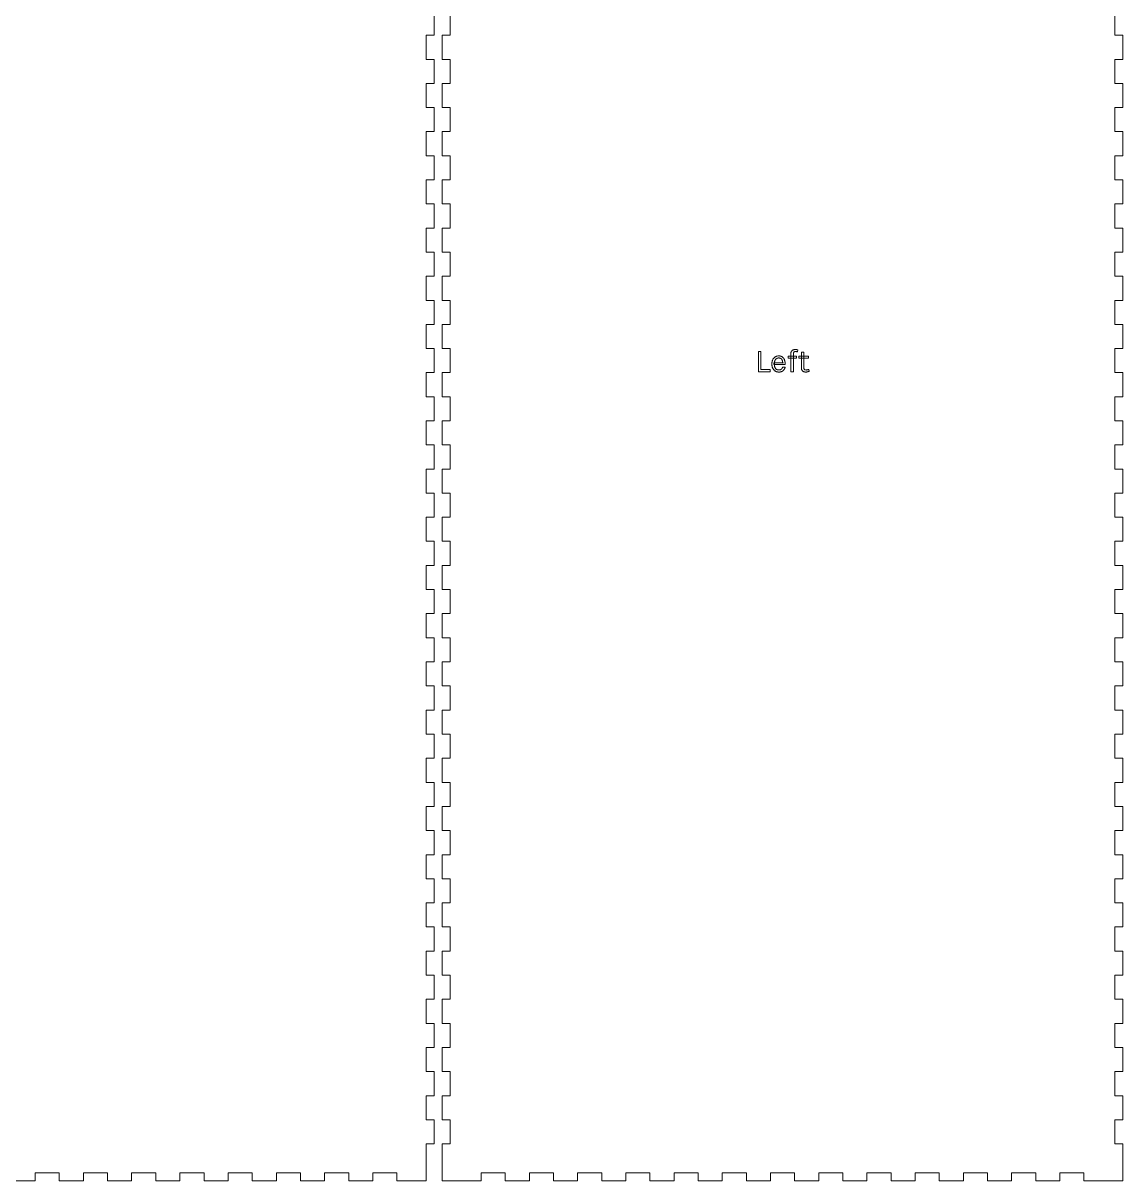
# Model space of a CAD drawing. Extents: x 0 to 54.2, y 0 to 48.1.
# Drawn here: x 38.08 to 54.24, y 0 to 17.02 of the extents above; entities that cross this region are included whole.
import ezdxf

# ---------------------------------------------------------------- set-up
doc = ezdxf.new("R2010")
doc.units = 0
doc.layers.get('0').update_dxf_attribs({"lineweight": 0})

msp = doc.modelspace()

# ---------------------------------------------------------------- linework, layer by layer
for p, q in [((44.118, 16.843), (44.118, 17.197)), ((44.354, 17.197), (44.354, 16.843)), ((54.118, 16.843), (54.118, 17.197)), ((44, 16.488), (44, 16.843)), ((44, 16.843), (44.118, 16.843)), ((44.354, 16.843), (44.236, 16.843)), ((44.236, 16.843), (44.236, 16.488)), ((54.236, 16.843), (54.118, 16.843)), ((54.236, 16.488), (54.236, 16.843)), ((44.118, 16.488), (44, 16.488)), ((44.118, 16.134), (44.118, 16.488)), ((44.236, 16.488), (44.354, 16.488)), ((44.354, 16.488), (44.354, 16.134)), ((54.118, 16.134), (54.118, 16.488)), ((54.118, 16.488), (54.236, 16.488)), ((44, 15.78), (44, 16.134)), ((44, 16.134), (44.118, 16.134)), ((44.354, 16.134), (44.236, 16.134)), ((44.236, 16.134), (44.236, 15.78)), ((54.236, 16.134), (54.118, 16.134)), ((54.236, 15.78), (54.236, 16.134)), ((44.118, 15.78), (44, 15.78)), ((44.118, 15.425), (44.118, 15.78)), ((44.236, 15.78), (44.354, 15.78)), ((44.354, 15.78), (44.354, 15.425)), ((54.118, 15.425), (54.118, 15.78)), ((54.118, 15.78), (54.236, 15.78)), ((44, 15.071), (44, 15.425)), ((44, 15.425), (44.118, 15.425)), ((44.354, 15.425), (44.236, 15.425)), ((44.236, 15.425), (44.236, 15.071)), ((54.236, 15.425), (54.118, 15.425)), ((54.236, 15.071), (54.236, 15.425)), ((44.118, 15.071), (44, 15.071)), ((44.118, 14.717), (44.118, 15.071)), ((44.236, 15.071), (44.354, 15.071)), ((44.354, 15.071), (44.354, 14.717)), ((54.118, 14.717), (54.118, 15.071)), ((54.118, 15.071), (54.236, 15.071)), ((44, 14.362), (44, 14.717)), ((44, 14.717), (44.118, 14.717)), ((44.354, 14.717), (44.236, 14.717)), ((44.236, 14.717), (44.236, 14.362)), ((54.236, 14.717), (54.118, 14.717)), ((54.236, 14.362), (54.236, 14.717)), ((44.118, 14.362), (44, 14.362)), ((44.118, 14.008), (44.118, 14.362)), ((44.236, 14.362), (44.354, 14.362)), ((44.354, 14.362), (44.354, 14.008)), ((54.118, 14.008), (54.118, 14.362)), ((54.118, 14.362), (54.236, 14.362)), ((44, 13.654), (44, 14.008)), ((44, 14.008), (44.118, 14.008)), ((44.354, 14.008), (44.236, 14.008)), ((44.236, 14.008), (44.236, 13.654)), ((54.236, 14.008), (54.118, 14.008)), ((54.236, 13.654), (54.236, 14.008)), ((44.118, 13.654), (44, 13.654)), ((44.118, 13.299), (44.118, 13.654)), ((44.236, 13.654), (44.354, 13.654)), ((44.354, 13.654), (44.354, 13.299)), ((54.118, 13.299), (54.118, 13.654)), ((54.118, 13.654), (54.236, 13.654)), ((44, 12.945), (44, 13.299)), ((44, 13.299), (44.118, 13.299)), ((44.354, 13.299), (44.236, 13.299)), ((44.236, 13.299), (44.236, 12.945)), ((54.236, 13.299), (54.118, 13.299)), ((54.236, 12.945), (54.236, 13.299)), ((44.118, 12.945), (44, 12.945)), ((44.118, 12.591), (44.118, 12.945)), ((44.236, 12.945), (44.354, 12.945)), ((44.354, 12.945), (44.354, 12.591)), ((54.118, 12.591), (54.118, 12.945)), ((54.118, 12.945), (54.236, 12.945)), ((44, 12.236), (44, 12.591)), ((44, 12.591), (44.118, 12.591)), ((44.354, 12.591), (44.236, 12.591)), ((44.236, 12.591), (44.236, 12.236)), ((54.236, 12.591), (54.118, 12.591)), ((54.236, 12.236), (54.236, 12.591)), ((44.118, 12.236), (44, 12.236)), ((44.118, 11.882), (44.118, 12.236)), ((44.236, 12.236), (44.354, 12.236)), ((44.354, 12.236), (44.354, 11.882)), ((48.883, 12.193), (48.919, 12.193)), ((48.883, 11.896), (48.883, 12.193)), ((48.883, 12.193), (48.883, 12.193)), ((48.919, 12.193), (48.919, 11.928)), ((49.099, 12.083), (49.102, 12.087)), ((49.102, 12.087), (49.105, 12.092)), ((49.105, 12.092), (49.109, 12.096)), ((49.109, 12.096), (49.112, 12.1)), ((49.112, 12.1), (49.116, 12.104)), ((49.116, 12.104), (49.12, 12.107)), ((49.12, 12.107), (49.125, 12.111)), ((49.125, 12.111), (49.129, 12.113)), ((49.129, 12.113), (49.134, 12.116)), ((49.134, 12.116), (49.139, 12.119)), ((49.139, 12.119), (49.144, 12.121)), ((49.143, 12.085), (49.14, 12.082)), ((49.146, 12.087), (49.143, 12.085)), ((49.144, 12.121), (49.149, 12.123)), ((49.149, 12.089), (49.146, 12.087)), ((49.149, 12.123), (49.154, 12.124)), ((49.152, 12.091), (49.149, 12.089)), ((49.155, 12.093), (49.152, 12.091)), ((49.154, 12.124), (49.159, 12.126)), ((49.159, 12.094), (49.155, 12.093)), ((49.159, 12.126), (49.165, 12.127)), ((49.162, 12.095), (49.159, 12.094)), ((49.166, 12.096), (49.162, 12.095)), ((49.165, 12.127), (49.17, 12.127)), ((49.17, 12.097), (49.166, 12.096)), ((49.17, 12.127), (49.176, 12.128)), ((49.174, 12.098), (49.17, 12.097)), ((49.178, 12.098), (49.174, 12.098)), ((49.176, 12.128), (49.182, 12.128)), ((49.182, 12.098), (49.178, 12.098)), ((49.182, 12.128), (49.182, 12.128)), ((49.182, 12.128), (49.187, 12.128)), ((49.186, 12.098), (49.182, 12.098)), ((49.182, 12.098), (49.182, 12.098)), ((49.189, 12.098), (49.186, 12.098)), ((49.187, 12.128), (49.192, 12.127)), ((49.192, 12.097), (49.189, 12.098)), ((49.192, 12.127), (49.197, 12.127)), ((49.195, 12.097), (49.192, 12.097)), ((49.198, 12.096), (49.195, 12.097)), ((49.197, 12.127), (49.201, 12.126)), ((49.201, 12.095), (49.198, 12.096)), ((49.201, 12.126), (49.206, 12.125)), ((49.203, 12.095), (49.201, 12.095)), ((49.206, 12.093), (49.203, 12.095)), ((49.206, 12.125), (49.21, 12.124)), ((49.208, 12.092), (49.206, 12.093)), ((49.211, 12.091), (49.208, 12.092)), ((49.21, 12.124), (49.214, 12.123)), ((49.213, 12.089), (49.211, 12.091)), ((49.215, 12.088), (49.213, 12.089)), ((49.214, 12.123), (49.218, 12.121)), ((49.217, 12.086), (49.215, 12.088)), ((49.219, 12.085), (49.217, 12.086)), ((49.218, 12.121), (49.222, 12.119)), ((49.221, 12.083), (49.219, 12.085)), ((49.222, 12.119), (49.226, 12.117)), ((49.226, 12.117), (49.229, 12.115)), ((49.229, 12.115), (49.233, 12.113)), ((49.233, 12.113), (49.236, 12.11)), ((49.236, 12.11), (49.239, 12.108)), ((49.239, 12.108), (49.242, 12.105)), ((49.242, 12.105), (49.245, 12.102)), ((49.245, 12.102), (49.248, 12.099)), ((49.248, 12.099), (49.25, 12.096)), ((49.25, 12.096), (49.253, 12.093)), ((49.253, 12.093), (49.255, 12.089)), ((49.255, 12.089), (49.257, 12.086)), ((49.257, 12.086), (49.259, 12.082)), ((49.321, 12.097), (49.321, 12.122)), ((49.321, 12.122), (49.442, 12.122)), ((49.442, 12.097), (49.321, 12.097)), ((49.358, 12.161), (49.359, 12.166)), ((49.358, 12.157), (49.358, 12.161)), ((49.358, 11.896), (49.358, 12.157)), ((49.359, 12.17), (49.36, 12.174)), ((49.359, 12.166), (49.359, 12.17)), ((49.36, 12.177), (49.361, 12.181)), ((49.36, 12.174), (49.36, 12.177)), ((49.361, 12.181), (49.363, 12.185)), ((49.363, 12.185), (49.364, 12.188)), ((49.364, 12.188), (49.365, 12.191)), ((49.365, 12.191), (49.367, 12.194)), ((49.367, 12.194), (49.369, 12.197)), ((49.369, 12.197), (49.371, 12.199)), ((49.371, 12.199), (49.373, 12.202)), ((49.373, 12.202), (49.375, 12.204)), ((49.375, 12.204), (49.377, 12.206)), ((49.377, 12.206), (49.379, 12.208)), ((49.379, 12.208), (49.382, 12.21)), ((49.382, 12.21), (49.384, 12.212)), ((49.384, 12.212), (49.387, 12.214)), ((49.387, 12.214), (49.39, 12.215)), ((49.39, 12.215), (49.393, 12.216)), ((49.393, 12.216), (49.396, 12.217)), ((49.396, 12.165), (49.395, 12.162)), ((49.395, 12.162), (49.395, 12.159)), ((49.395, 12.159), (49.395, 12.157)), ((49.395, 12.157), (49.395, 12.157)), ((49.395, 12.157), (49.395, 11.896)), ((49.396, 12.217), (49.399, 12.218)), ((49.397, 12.172), (49.396, 12.17)), ((49.396, 12.17), (49.396, 12.167)), ((49.396, 12.167), (49.396, 12.165)), ((49.398, 12.174), (49.397, 12.172)), ((49.399, 12.177), (49.398, 12.176)), ((49.398, 12.176), (49.398, 12.174)), ((49.399, 12.218), (49.402, 12.219)), ((49.4, 12.179), (49.399, 12.177)), ((49.401, 12.181), (49.4, 12.179)), ((49.402, 12.182), (49.401, 12.181)), ((49.402, 12.219), (49.405, 12.22)), ((49.403, 12.183), (49.402, 12.182)), ((49.404, 12.184), (49.403, 12.183)), ((49.406, 12.186), (49.404, 12.184)), ((49.405, 12.22), (49.409, 12.221)), ((49.407, 12.187), (49.406, 12.186)), ((49.408, 12.188), (49.407, 12.187)), ((49.41, 12.188), (49.408, 12.188)), ((49.409, 12.221), (49.412, 12.221)), ((49.411, 12.189), (49.41, 12.188)), ((49.413, 12.19), (49.411, 12.189)), ((49.412, 12.221), (49.415, 12.222)), ((49.414, 12.19), (49.413, 12.19)), ((49.416, 12.191), (49.414, 12.19)), ((49.415, 12.222), (49.419, 12.222)), ((49.417, 12.191), (49.416, 12.191)), ((49.419, 12.191), (49.417, 12.191)), ((49.419, 12.222), (49.423, 12.222)), ((49.42, 12.192), (49.419, 12.191)), ((49.422, 12.192), (49.42, 12.192)), ((49.423, 12.192), (49.422, 12.192)), ((49.423, 12.222), (49.423, 12.222)), ((49.423, 12.222), (49.424, 12.222)), ((49.425, 12.192), (49.423, 12.192)), ((49.424, 12.222), (49.426, 12.222)), ((49.426, 12.192), (49.425, 12.192)), ((49.426, 12.222), (49.428, 12.222)), ((49.428, 12.193), (49.426, 12.192)), ((49.428, 12.222), (49.43, 12.222)), ((49.429, 12.192), (49.428, 12.193)), ((49.428, 12.193), (49.428, 12.193)), ((49.43, 12.192), (49.429, 12.192)), ((49.43, 12.222), (49.432, 12.221)), ((49.432, 12.192), (49.43, 12.192)), ((49.432, 12.221), (49.434, 12.221)), ((49.433, 12.192), (49.432, 12.192)), ((49.434, 12.192), (49.433, 12.192)), ((49.434, 12.221), (49.436, 12.221)), ((49.436, 12.192), (49.434, 12.192)), ((49.436, 12.221), (49.438, 12.221)), ((49.437, 12.192), (49.436, 12.192)), ((49.438, 12.192), (49.437, 12.192)), ((49.438, 12.221), (49.44, 12.221)), ((49.44, 12.191), (49.438, 12.192)), ((49.44, 12.221), (49.442, 12.22)), ((49.441, 12.191), (49.44, 12.191)), ((49.442, 12.191), (49.441, 12.191)), ((49.442, 12.22), (49.444, 12.22)), ((49.444, 12.19), (49.442, 12.191)), ((49.442, 12.122), (49.442, 12.097)), ((49.442, 12.097), (49.442, 12.097)), ((49.444, 12.22), (49.446, 12.22)), ((49.445, 12.19), (49.444, 12.19)), ((49.447, 12.19), (49.445, 12.19)), ((49.446, 12.22), (49.448, 12.219)), ((49.448, 12.189), (49.447, 12.19)), ((49.448, 12.219), (49.45, 12.219)), ((49.449, 12.189), (49.448, 12.189)), ((49.451, 12.188), (49.449, 12.189)), ((49.45, 12.219), (49.452, 12.219)), ((49.452, 12.188), (49.451, 12.188)), ((49.452, 12.219), (49.454, 12.218)), ((49.454, 12.187), (49.452, 12.188)), ((49.454, 12.218), (49.456, 12.218)), ((49.455, 12.187), (49.454, 12.187)), ((49.462, 12.216), (49.455, 12.187)), ((49.456, 12.218), (49.458, 12.217)), ((49.458, 12.217), (49.46, 12.217)), ((49.46, 12.217), (49.462, 12.216)), ((49.462, 12.216), (49.462, 12.216)), ((49.476, 12.097), (49.476, 12.122)), ((49.476, 12.122), (49.62, 12.122)), ((49.62, 12.097), (49.476, 12.097)), ((49.513, 11.954), (49.513, 12.185)), ((49.513, 12.185), (49.549, 12.185)), ((49.549, 12.185), (49.549, 11.955)), ((49.62, 12.122), (49.62, 12.097)), ((49.62, 12.097), (49.62, 12.097)), ((54.118, 11.882), (54.118, 12.236)), ((54.118, 12.236), (54.236, 12.236)), ((48.919, 11.928), (49.052, 11.928)), ((49.052, 11.928), (49.052, 11.896)), ((49.08, 12.023), (49.081, 12.03)), ((49.08, 12.016), (49.08, 12.023)), ((49.08, 12.009), (49.08, 12.016)), ((49.08, 12.002), (49.08, 12.009)), ((49.08, 12.009), (49.08, 12.009)), ((49.08, 11.995), (49.08, 12.002)), ((49.081, 11.989), (49.08, 11.995)), ((49.081, 12.03), (49.082, 12.037)), ((49.082, 11.982), (49.081, 11.989)), ((49.082, 12.037), (49.083, 12.043)), ((49.083, 11.976), (49.082, 11.982)), ((49.083, 12.043), (49.085, 12.049)), ((49.085, 11.97), (49.083, 11.976)), ((49.085, 12.049), (49.086, 12.056)), ((49.086, 11.964), (49.085, 11.97)), ((49.086, 12.056), (49.088, 12.061)), ((49.088, 11.958), (49.086, 11.964)), ((49.088, 12.061), (49.091, 12.067)), ((49.091, 11.953), (49.088, 11.958)), ((49.091, 12.067), (49.093, 12.073)), ((49.093, 11.947), (49.091, 11.953)), ((49.093, 12.073), (49.096, 12.078)), ((49.096, 11.942), (49.093, 11.947)), ((49.096, 12.078), (49.099, 12.083)), ((49.099, 11.937), (49.096, 11.942)), ((49.102, 11.932), (49.099, 11.937)), ((49.105, 11.928), (49.102, 11.932)), ((49.109, 11.924), (49.105, 11.928)), ((49.113, 11.919), (49.109, 11.924)), ((49.11, 12.003), (49.11, 12.026)), ((49.11, 12.026), (49.249, 12.026)), ((49.273, 12.003), (49.11, 12.003)), ((49.117, 11.916), (49.113, 11.919)), ((49.118, 12.035), (49.117, 12.031)), ((49.117, 12.031), (49.117, 12.027)), ((49.117, 12.027), (49.117, 12.023)), ((49.117, 12.023), (49.117, 12.019)), ((49.117, 12.019), (49.117, 12.019)), ((49.117, 12.019), (49.117, 12.004)), ((49.117, 12.004), (49.117, 11.999)), ((49.117, 11.999), (49.117, 11.994)), ((49.117, 11.994), (49.117, 11.99)), ((49.117, 11.99), (49.118, 11.985)), ((49.121, 11.912), (49.117, 11.916)), ((49.119, 12.043), (49.118, 12.039)), ((49.118, 12.039), (49.118, 12.035)), ((49.118, 11.985), (49.118, 11.981)), ((49.118, 11.981), (49.119, 11.977)), ((49.12, 12.047), (49.119, 12.043)), ((49.119, 11.977), (49.12, 11.973)), ((49.121, 12.05), (49.12, 12.047)), ((49.12, 11.973), (49.121, 11.969)), ((49.123, 12.054), (49.121, 12.05)), ((49.121, 11.969), (49.122, 11.965)), ((49.122, 11.965), (49.124, 11.961)), ((49.124, 12.058), (49.123, 12.054)), ((49.125, 12.061), (49.124, 12.058)), ((49.124, 11.961), (49.125, 11.958)), ((49.127, 12.065), (49.125, 12.061)), ((49.125, 11.958), (49.127, 11.954)), ((49.129, 12.068), (49.127, 12.065)), ((49.127, 11.954), (49.129, 11.951)), ((49.131, 12.071), (49.129, 12.068)), ((49.129, 11.951), (49.131, 11.948)), ((49.133, 12.074), (49.131, 12.071)), ((49.131, 11.948), (49.133, 11.945)), ((49.135, 12.077), (49.133, 12.074)), ((49.133, 11.945), (49.135, 11.942)), ((49.138, 12.08), (49.135, 12.077)), ((49.135, 11.942), (49.137, 11.939)), ((49.137, 11.939), (49.14, 11.936)), ((49.14, 12.082), (49.138, 12.08)), ((49.14, 11.936), (49.143, 11.934)), ((49.143, 11.934), (49.145, 11.932)), ((49.145, 11.932), (49.148, 11.93)), ((49.148, 11.93), (49.152, 11.928)), ((49.152, 11.928), (49.155, 11.926)), ((49.155, 11.926), (49.158, 11.925)), ((49.158, 11.925), (49.162, 11.924)), ((49.162, 11.924), (49.165, 11.923)), ((49.165, 11.923), (49.169, 11.922)), ((49.169, 11.922), (49.173, 11.921)), ((49.173, 11.921), (49.178, 11.921)), ((49.178, 11.921), (49.182, 11.921)), ((49.182, 11.921), (49.182, 11.921)), ((49.182, 11.921), (49.186, 11.921)), ((49.186, 11.921), (49.19, 11.921)), ((49.19, 11.921), (49.194, 11.922)), ((49.194, 11.922), (49.198, 11.923)), ((49.198, 11.923), (49.202, 11.924)), ((49.202, 11.924), (49.205, 11.925)), ((49.205, 11.925), (49.209, 11.926)), ((49.209, 11.926), (49.212, 11.928)), ((49.212, 11.928), (49.215, 11.929)), ((49.215, 11.929), (49.218, 11.931)), ((49.218, 11.931), (49.221, 11.934)), ((49.222, 12.081), (49.221, 12.083)), ((49.221, 11.934), (49.223, 11.936)), ((49.224, 12.079), (49.222, 12.081)), ((49.223, 11.936), (49.225, 11.939)), ((49.225, 12.077), (49.224, 12.079)), ((49.227, 12.074), (49.225, 12.077)), ((49.225, 11.939), (49.228, 11.942)), ((49.228, 12.072), (49.227, 12.074)), ((49.229, 12.07), (49.228, 12.072)), ((49.228, 11.942), (49.229, 11.945)), ((49.23, 12.067), (49.229, 12.07)), ((49.229, 11.945), (49.231, 11.948)), ((49.231, 12.065), (49.23, 12.067)), ((49.232, 12.062), (49.231, 12.065)), ((49.231, 11.948), (49.232, 11.951)), ((49.233, 12.06), (49.232, 12.062)), ((49.232, 11.951), (49.234, 11.955)), ((49.234, 12.057), (49.233, 12.06)), ((49.235, 12.055), (49.234, 12.057)), ((49.234, 11.959), (49.235, 11.963)), ((49.234, 11.955), (49.234, 11.959)), ((49.235, 12.052), (49.235, 12.055)), ((49.236, 12.049), (49.235, 12.052)), ((49.235, 11.963), (49.235, 11.963)), ((49.235, 11.963), (49.273, 11.963)), ((49.236, 12.047), (49.236, 12.049)), ((49.237, 12.044), (49.236, 12.047)), ((49.237, 12.041), (49.237, 12.044)), ((49.237, 12.038), (49.237, 12.041)), ((49.238, 12.035), (49.237, 12.038)), ((49.238, 12.033), (49.238, 12.035)), ((49.238, 12.03), (49.238, 12.033)), ((49.238, 12.027), (49.238, 12.03)), ((49.238, 12.024), (49.238, 12.027)), ((49.249, 12.026), (49.238, 12.019)), ((49.238, 12.021), (49.238, 12.024)), ((49.238, 12.019), (49.238, 12.021)), ((49.249, 11.915), (49.246, 11.913)), ((49.252, 11.918), (49.249, 11.915)), ((49.255, 11.921), (49.252, 11.918)), ((49.257, 11.924), (49.255, 11.921)), ((49.26, 11.928), (49.257, 11.924)), ((49.259, 12.082), (49.261, 12.078)), ((49.262, 11.931), (49.26, 11.928)), ((49.261, 12.078), (49.263, 12.074)), ((49.264, 11.935), (49.262, 11.931)), ((49.263, 12.074), (49.264, 12.07)), ((49.264, 12.07), (49.266, 12.066)), ((49.266, 11.938), (49.264, 11.935)), ((49.266, 12.066), (49.267, 12.062)), ((49.268, 11.942), (49.266, 11.938)), ((49.267, 12.062), (49.269, 12.058)), ((49.269, 11.946), (49.268, 11.942)), ((49.269, 12.058), (49.27, 12.054)), ((49.271, 11.95), (49.269, 11.946)), ((49.27, 12.054), (49.271, 12.049)), ((49.271, 12.049), (49.271, 12.045)), ((49.271, 12.045), (49.272, 12.04)), ((49.272, 11.954), (49.271, 11.95)), ((49.272, 12.04), (49.273, 12.036)), ((49.273, 11.958), (49.272, 11.954)), ((49.273, 12.036), (49.273, 12.031)), ((49.273, 12.031), (49.273, 12.027)), ((49.273, 12.027), (49.274, 12.022)), ((49.274, 12.013), (49.273, 12.008)), ((49.273, 12.008), (49.273, 12.003)), ((49.273, 12.003), (49.273, 12.003)), ((49.273, 11.963), (49.273, 11.958)), ((49.274, 12.022), (49.274, 12.017)), ((49.274, 12.017), (49.274, 12.013)), ((49.513, 11.95), (49.513, 11.954)), ((49.513, 11.954), (49.513, 11.954)), ((49.513, 11.946), (49.513, 11.95)), ((49.513, 11.942), (49.513, 11.946)), ((49.514, 11.939), (49.513, 11.942)), ((49.515, 11.935), (49.514, 11.939)), ((49.516, 11.931), (49.515, 11.935)), ((49.517, 11.928), (49.516, 11.931)), ((49.518, 11.925), (49.517, 11.928)), ((49.519, 11.922), (49.518, 11.925)), ((49.521, 11.919), (49.519, 11.922)), ((49.523, 11.916), (49.521, 11.919)), ((49.525, 11.914), (49.523, 11.916)), ((49.527, 11.911), (49.525, 11.914)), ((49.549, 11.955), (49.549, 11.949)), ((49.549, 11.949), (49.55, 11.943)), ((49.55, 11.943), (49.552, 11.938)), ((49.552, 11.938), (49.554, 11.933)), ((49.554, 11.933), (49.557, 11.929)), ((49.557, 11.929), (49.561, 11.926)), ((49.561, 11.926), (49.565, 11.924)), ((49.565, 11.924), (49.57, 11.922)), ((49.57, 11.922), (49.575, 11.921)), ((49.575, 11.921), (49.582, 11.92)), ((49.582, 11.92), (49.582, 11.92)), ((49.582, 11.92), (49.583, 11.92)), ((49.583, 11.92), (49.585, 11.92)), ((49.585, 11.92), (49.587, 11.921)), ((49.587, 11.921), (49.589, 11.921)), ((49.589, 11.921), (49.591, 11.921)), ((49.591, 11.921), (49.593, 11.921)), ((49.593, 11.921), (49.595, 11.921)), ((49.595, 11.921), (49.597, 11.922)), ((49.597, 11.922), (49.598, 11.922)), ((49.598, 11.922), (49.6, 11.923)), ((49.6, 11.923), (49.602, 11.923)), ((49.602, 11.923), (49.604, 11.923)), ((49.604, 11.923), (49.606, 11.924)), ((49.606, 11.924), (49.608, 11.925)), ((49.608, 11.925), (49.61, 11.925)), ((49.61, 11.925), (49.612, 11.926)), ((49.612, 11.926), (49.614, 11.927)), ((49.614, 11.927), (49.616, 11.927)), ((49.616, 11.927), (49.618, 11.928)), ((49.618, 11.928), (49.621, 11.929)), ((49.621, 11.929), (49.621, 11.929)), ((49.621, 11.929), (49.626, 11.902)), ((44, 11.528), (44, 11.882)), ((44, 11.882), (44.118, 11.882)), ((44.354, 11.882), (44.236, 11.882)), ((44.236, 11.882), (44.236, 11.528)), ((49.052, 11.896), (48.883, 11.896)), ((49.125, 11.909), (49.121, 11.912)), ((49.13, 11.906), (49.125, 11.909)), ((49.134, 11.903), (49.13, 11.906)), ((49.139, 11.9), (49.134, 11.903)), ((49.144, 11.898), (49.139, 11.9)), ((49.149, 11.896), (49.144, 11.898)), ((49.154, 11.894), (49.149, 11.896)), ((49.159, 11.893), (49.154, 11.894)), ((49.165, 11.892), (49.159, 11.893)), ((49.17, 11.891), (49.165, 11.892)), ((49.176, 11.891), (49.17, 11.891)), ((49.182, 11.891), (49.176, 11.891)), ((49.182, 11.891), (49.182, 11.891)), ((49.187, 11.891), (49.182, 11.891)), ((49.182, 11.891), (49.182, 11.891)), ((49.191, 11.891), (49.187, 11.891)), ((49.196, 11.891), (49.191, 11.891)), ((49.201, 11.892), (49.196, 11.891)), ((49.205, 11.893), (49.201, 11.892)), ((49.209, 11.894), (49.205, 11.893)), ((49.213, 11.895), (49.209, 11.894)), ((49.218, 11.896), (49.213, 11.895)), ((49.222, 11.898), (49.218, 11.896)), ((49.226, 11.899), (49.222, 11.898)), ((49.229, 11.901), (49.226, 11.899)), ((49.233, 11.903), (49.229, 11.901)), ((49.237, 11.905), (49.233, 11.903)), ((49.24, 11.908), (49.237, 11.905)), ((49.243, 11.91), (49.24, 11.908)), ((49.246, 11.913), (49.243, 11.91)), ((49.395, 11.896), (49.358, 11.896)), ((49.395, 11.896), (49.395, 11.896)), ((49.529, 11.909), (49.527, 11.911)), ((49.531, 11.907), (49.529, 11.909)), ((49.533, 11.905), (49.531, 11.907)), ((49.536, 11.903), (49.533, 11.905)), ((49.539, 11.901), (49.536, 11.903)), ((49.541, 11.899), (49.539, 11.901)), ((49.544, 11.898), (49.541, 11.899)), ((49.547, 11.896), (49.544, 11.898)), ((49.55, 11.895), (49.547, 11.896)), ((49.553, 11.894), (49.55, 11.895)), ((49.557, 11.893), (49.553, 11.894)), ((49.56, 11.892), (49.557, 11.893)), ((49.563, 11.892), (49.56, 11.892)), ((49.567, 11.891), (49.563, 11.892)), ((49.57, 11.891), (49.567, 11.891)), ((49.574, 11.891), (49.57, 11.891)), ((49.577, 11.891), (49.574, 11.891)), ((49.577, 11.891), (49.577, 11.891)), ((49.58, 11.891), (49.577, 11.891)), ((49.577, 11.891), (49.577, 11.891)), ((49.582, 11.891), (49.58, 11.891)), ((49.585, 11.891), (49.582, 11.891)), ((49.587, 11.891), (49.585, 11.891)), ((49.59, 11.891), (49.587, 11.891)), ((49.592, 11.892), (49.59, 11.891)), ((49.595, 11.892), (49.592, 11.892)), ((49.597, 11.893), (49.595, 11.892)), ((49.6, 11.893), (49.597, 11.893)), ((49.602, 11.894), (49.6, 11.893)), ((49.604, 11.895), (49.602, 11.894)), ((49.607, 11.895), (49.604, 11.895)), ((49.609, 11.896), (49.607, 11.895)), ((49.612, 11.897), (49.609, 11.896)), ((49.614, 11.898), (49.612, 11.897)), ((49.616, 11.899), (49.614, 11.898)), ((49.619, 11.899), (49.616, 11.899)), ((49.621, 11.9), (49.619, 11.899)), ((49.624, 11.901), (49.621, 11.9)), ((49.626, 11.902), (49.624, 11.901)), ((54.236, 11.882), (54.118, 11.882)), ((54.236, 11.528), (54.236, 11.882)), ((44.118, 11.528), (44, 11.528)), ((44.118, 11.173), (44.118, 11.528)), ((44.236, 11.528), (44.354, 11.528)), ((44.354, 11.528), (44.354, 11.173)), ((54.118, 11.173), (54.118, 11.528)), ((54.118, 11.528), (54.236, 11.528)), ((44, 10.819), (44, 11.173)), ((44, 11.173), (44.118, 11.173)), ((44.354, 11.173), (44.236, 11.173)), ((44.236, 11.173), (44.236, 10.819)), ((54.236, 11.173), (54.118, 11.173)), ((54.236, 10.819), (54.236, 11.173)), ((44.118, 10.819), (44, 10.819)), ((44.118, 10.465), (44.118, 10.819)), ((44.236, 10.819), (44.354, 10.819)), ((44.354, 10.819), (44.354, 10.465)), ((54.118, 10.465), (54.118, 10.819)), ((54.118, 10.819), (54.236, 10.819)), ((44, 10.11), (44, 10.465)), ((44, 10.465), (44.118, 10.465)), ((44.354, 10.465), (44.236, 10.465)), ((44.236, 10.465), (44.236, 10.11)), ((54.236, 10.465), (54.118, 10.465)), ((54.236, 10.11), (54.236, 10.465)), ((44.118, 10.11), (44, 10.11)), ((44.118, 9.756), (44.118, 10.11)), ((44.236, 10.11), (44.354, 10.11)), ((44.354, 10.11), (44.354, 9.756)), ((54.118, 9.756), (54.118, 10.11)), ((54.118, 10.11), (54.236, 10.11)), ((44, 9.402), (44, 9.756)), ((44, 9.756), (44.118, 9.756)), ((44.354, 9.756), (44.236, 9.756)), ((44.236, 9.756), (44.236, 9.402)), ((54.236, 9.756), (54.118, 9.756)), ((54.236, 9.402), (54.236, 9.756)), ((44.118, 9.402), (44, 9.402)), ((44.118, 9.047), (44.118, 9.402)), ((44.236, 9.402), (44.354, 9.402)), ((44.354, 9.402), (44.354, 9.047)), ((54.118, 9.047), (54.118, 9.402)), ((54.118, 9.402), (54.236, 9.402)), ((44, 8.693), (44, 9.047)), ((44, 9.047), (44.118, 9.047)), ((44.354, 9.047), (44.236, 9.047)), ((44.236, 9.047), (44.236, 8.693)), ((54.236, 9.047), (54.118, 9.047)), ((54.236, 8.693), (54.236, 9.047)), ((44.118, 8.693), (44, 8.693)), ((44.118, 8.339), (44.118, 8.693)), ((44.236, 8.693), (44.354, 8.693)), ((44.354, 8.693), (44.354, 8.339)), ((54.118, 8.339), (54.118, 8.693)), ((54.118, 8.693), (54.236, 8.693)), ((44, 7.984), (44, 8.339)), ((44, 8.339), (44.118, 8.339)), ((44.354, 8.339), (44.236, 8.339)), ((44.236, 8.339), (44.236, 7.984)), ((54.236, 8.339), (54.118, 8.339)), ((54.236, 7.984), (54.236, 8.339)), ((44.118, 7.984), (44, 7.984)), ((44.118, 7.63), (44.118, 7.984)), ((44.236, 7.984), (44.354, 7.984)), ((44.354, 7.984), (44.354, 7.63)), ((54.118, 7.63), (54.118, 7.984)), ((54.118, 7.984), (54.236, 7.984)), ((44, 7.276), (44, 7.63)), ((44, 7.63), (44.118, 7.63)), ((44.354, 7.63), (44.236, 7.63)), ((44.236, 7.63), (44.236, 7.276)), ((54.236, 7.63), (54.118, 7.63)), ((54.236, 7.276), (54.236, 7.63)), ((44.118, 7.276), (44, 7.276)), ((44.118, 6.921), (44.118, 7.276)), ((44.236, 7.276), (44.354, 7.276)), ((44.354, 7.276), (44.354, 6.921)), ((54.118, 6.921), (54.118, 7.276)), ((54.118, 7.276), (54.236, 7.276)), ((44, 6.567), (44, 6.921)), ((44, 6.921), (44.118, 6.921)), ((44.354, 6.921), (44.236, 6.921)), ((44.236, 6.921), (44.236, 6.567)), ((54.236, 6.921), (54.118, 6.921)), ((54.236, 6.567), (54.236, 6.921)), ((44.118, 6.567), (44, 6.567)), ((44.118, 6.213), (44.118, 6.567)), ((44.236, 6.567), (44.354, 6.567)), ((44.354, 6.567), (44.354, 6.213)), ((54.118, 6.213), (54.118, 6.567)), ((54.118, 6.567), (54.236, 6.567)), ((44, 5.858), (44, 6.213)), ((44, 6.213), (44.118, 6.213)), ((44.354, 6.213), (44.236, 6.213)), ((44.236, 6.213), (44.236, 5.858)), ((54.236, 6.213), (54.118, 6.213)), ((54.236, 5.858), (54.236, 6.213)), ((44.118, 5.858), (44, 5.858)), ((44.118, 5.504), (44.118, 5.858)), ((44.236, 5.858), (44.354, 5.858)), ((44.354, 5.858), (44.354, 5.504)), ((54.118, 5.504), (54.118, 5.858)), ((54.118, 5.858), (54.236, 5.858)), ((44, 5.15), (44, 5.504)), ((44, 5.504), (44.118, 5.504)), ((44.354, 5.504), (44.236, 5.504)), ((44.236, 5.504), (44.236, 5.15)), ((54.236, 5.504), (54.118, 5.504)), ((54.236, 5.15), (54.236, 5.504)), ((44.118, 5.15), (44, 5.15)), ((44.118, 4.795), (44.118, 5.15)), ((44.236, 5.15), (44.354, 5.15)), ((44.354, 5.15), (44.354, 4.795)), ((54.118, 4.795), (54.118, 5.15)), ((54.118, 5.15), (54.236, 5.15)), ((44, 4.441), (44, 4.795)), ((44, 4.795), (44.118, 4.795)), ((44.354, 4.795), (44.236, 4.795)), ((44.236, 4.795), (44.236, 4.441)), ((54.236, 4.795), (54.118, 4.795)), ((54.236, 4.441), (54.236, 4.795)), ((44.118, 4.441), (44, 4.441)), ((44.118, 4.087), (44.118, 4.441)), ((44.236, 4.441), (44.354, 4.441)), ((44.354, 4.441), (44.354, 4.087)), ((54.118, 4.087), (54.118, 4.441)), ((54.118, 4.441), (54.236, 4.441)), ((44, 3.732), (44, 4.087)), ((44, 4.087), (44.118, 4.087)), ((44.354, 4.087), (44.236, 4.087)), ((44.236, 4.087), (44.236, 3.732)), ((54.236, 4.087), (54.118, 4.087)), ((54.236, 3.732), (54.236, 4.087)), ((44.118, 3.732), (44, 3.732)), ((44.118, 3.378), (44.118, 3.732)), ((44.236, 3.732), (44.354, 3.732)), ((44.354, 3.732), (44.354, 3.378)), ((54.118, 3.378), (54.118, 3.732)), ((54.118, 3.732), (54.236, 3.732)), ((44, 3.024), (44, 3.378)), ((44, 3.378), (44.118, 3.378)), ((44.354, 3.378), (44.236, 3.378)), ((44.236, 3.378), (44.236, 3.024)), ((54.236, 3.378), (54.118, 3.378)), ((54.236, 3.024), (54.236, 3.378)), ((44.118, 3.024), (44, 3.024)), ((44.118, 2.669), (44.118, 3.024)), ((44.236, 3.024), (44.354, 3.024)), ((44.354, 3.024), (44.354, 2.669)), ((54.118, 2.669), (54.118, 3.024)), ((54.118, 3.024), (54.236, 3.024)), ((44, 2.315), (44, 2.669)), ((44, 2.669), (44.118, 2.669)), ((44.354, 2.669), (44.236, 2.669)), ((44.236, 2.669), (44.236, 2.315)), ((54.236, 2.669), (54.118, 2.669)), ((54.236, 2.315), (54.236, 2.669)), ((44.118, 2.315), (44, 2.315)), ((44.118, 1.961), (44.118, 2.315)), ((44.236, 2.315), (44.354, 2.315)), ((44.354, 2.315), (44.354, 1.961)), ((54.118, 1.961), (54.118, 2.315)), ((54.118, 2.315), (54.236, 2.315)), ((44, 1.606), (44, 1.961)), ((44, 1.961), (44.118, 1.961)), ((44.354, 1.961), (44.236, 1.961)), ((44.236, 1.961), (44.236, 1.606)), ((54.236, 1.961), (54.118, 1.961)), ((54.236, 1.606), (54.236, 1.961)), ((44.118, 1.606), (44, 1.606)), ((44.118, 1.252), (44.118, 1.606)), ((44.236, 1.606), (44.354, 1.606)), ((44.354, 1.606), (44.354, 1.252)), ((54.118, 1.252), (54.118, 1.606)), ((54.118, 1.606), (54.236, 1.606)), ((44, 0.898), (44, 1.252)), ((44, 1.252), (44.118, 1.252)), ((44.354, 1.252), (44.236, 1.252)), ((44.236, 1.252), (44.236, 0.898)), ((54.236, 1.252), (54.118, 1.252)), ((54.236, 0.898), (54.236, 1.252)), ((44.118, 0.898), (44, 0.898)), ((44.118, 0.543), (44.118, 0.898)), ((44.236, 0.898), (44.354, 0.898)), ((44.354, 0.898), (44.354, 0.543)), ((54.118, 0.543), (54.118, 0.898)), ((54.118, 0.898), (54.236, 0.898)), ((44, 0.543), (44.118, 0.543)), ((44, 0.118), (44, 0.543)), ((44.354, 0.543), (44.236, 0.543)), ((44.236, 0.543), (44.236, 0.118)), ((54.236, 0.543), (54.118, 0.543)), ((54.236, 0.118), (54.236, 0.543)), ((37.902, 0), (38.256, 0)), ((38.256, 0), (38.256, 0.118)), ((38.256, 0.118), (38.61, 0.118)), ((38.61, 0.118), (38.61, 0)), ((38.61, 0), (38.965, 0)), ((38.965, 0), (38.965, 0.118)), ((38.965, 0.118), (39.319, 0.118)), ((39.319, 0.118), (39.319, 0)), ((39.319, 0), (39.673, 0)), ((39.673, 0), (39.673, 0.118)), ((39.673, 0.118), (40.028, 0.118)), ((40.028, 0.118), (40.028, 0)), ((40.028, 0), (40.382, 0)), ((40.382, 0), (40.382, 0.118)), ((40.382, 0.118), (40.736, 0.118)), ((40.736, 0.118), (40.736, 0)), ((40.736, 0), (41.091, 0)), ((41.091, 0), (41.091, 0.118)), ((41.091, 0.118), (41.445, 0.118)), ((41.445, 0.118), (41.445, 0)), ((41.445, 0), (41.799, 0)), ((41.799, 0), (41.799, 0.118)), ((41.799, 0.118), (42.154, 0.118)), ((42.154, 0.118), (42.154, 0)), ((42.154, 0), (42.508, 0)), ((42.508, 0), (42.508, 0.118)), ((42.508, 0.118), (42.862, 0.118)), ((42.862, 0.118), (42.862, 0)), ((42.862, 0), (43.217, 0)), ((43.217, 0), (43.217, 0.118)), ((43.217, 0.118), (43.571, 0.118)), ((43.571, 0.118), (43.571, 0)), ((43.571, 0), (44, 0)), ((44, 0), (44, 0.118)), ((44.236, 0.118), (44.236, 0)), ((44.236, 0), (44.354, 0)), ((44.354, 0), (44.807, 0)), ((44.807, 0), (44.807, 0.118)), ((44.807, 0.118), (45.161, 0.118)), ((45.161, 0.118), (45.161, 0)), ((45.161, 0), (45.516, 0)), ((45.516, 0), (45.516, 0.118)), ((45.516, 0.118), (45.87, 0.118)), ((45.87, 0.118), (45.87, 0)), ((45.87, 0), (46.224, 0)), ((46.224, 0), (46.224, 0.118)), ((46.224, 0.118), (46.579, 0.118)), ((46.579, 0.118), (46.579, 0)), ((46.579, 0), (46.933, 0)), ((46.933, 0), (46.933, 0.118)), ((46.933, 0.118), (47.287, 0.118)), ((47.287, 0.118), (47.287, 0)), ((47.287, 0), (47.642, 0)), ((47.642, 0), (47.642, 0.118)), ((47.642, 0.118), (47.996, 0.118)), ((47.996, 0.118), (47.996, 0)), ((47.996, 0), (48.35, 0)), ((48.35, 0), (48.35, 0.118)), ((48.35, 0.118), (48.705, 0.118)), ((48.705, 0.118), (48.705, 0)), ((48.705, 0), (49.059, 0)), ((49.059, 0), (49.059, 0.118)), ((49.059, 0.118), (49.413, 0.118)), ((49.413, 0.118), (49.413, 0)), ((49.413, 0), (49.768, 0)), ((49.768, 0), (49.768, 0.118)), ((49.768, 0.118), (50.122, 0.118)), ((50.122, 0.118), (50.122, 0)), ((50.122, 0), (50.476, 0)), ((50.476, 0), (50.476, 0.118)), ((50.476, 0.118), (50.831, 0.118)), ((50.831, 0.118), (50.831, 0)), ((50.831, 0), (51.185, 0)), ((51.185, 0), (51.185, 0.118)), ((51.185, 0.118), (51.539, 0.118)), ((51.539, 0.118), (51.539, 0)), ((51.539, 0), (51.894, 0)), ((51.894, 0), (51.894, 0.118)), ((51.894, 0.118), (52.248, 0.118)), ((52.248, 0.118), (52.248, 0)), ((52.248, 0), (52.602, 0)), ((52.602, 0), (52.602, 0.118)), ((52.602, 0.118), (52.957, 0.118)), ((52.957, 0.118), (52.957, 0)), ((52.957, 0), (53.311, 0)), ((53.311, 0), (53.311, 0.118)), ((53.311, 0.118), (53.665, 0.118)), ((53.665, 0.118), (53.665, 0)), ((53.665, 0), (54.118, 0)), ((54.118, 0), (54.236, 0)), ((54.236, 0), (54.236, 0.118))]:
    msp.add_line(p, q)

doc.saveas('drawing.dxf')
